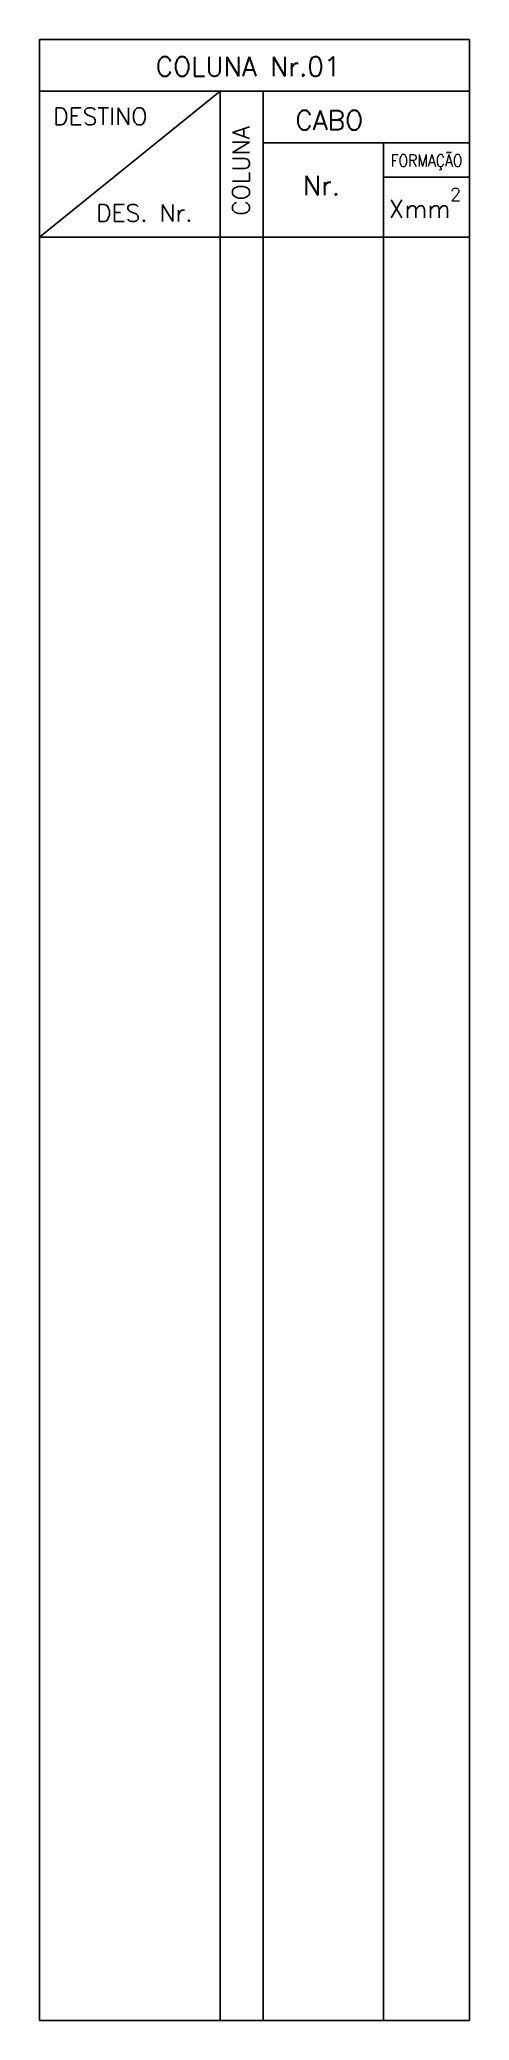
# Model space of a CAD drawing. Extents: x 98 to 148, y 28 to 259.
import ezdxf
from ezdxf.enums import TextEntityAlignment as Align

# ---------------------------------------------------------------- set-up
doc = ezdxf.new("R2010")
doc.units = 0
doc.header["$MEASUREMENT"] = 0
doc.layers.get('0').update_dxf_attribs({"linetype": 'CONTINUOUS'})
doc.styles.add('ROMANS', font='romans')

msp = doc.modelspace()

# ---------------------------------------------------------------- linework, layer by layer
at = {"color": 6}
for p, q in [((97.5, 28.07), (97.5, 258.57)), ((97.5, 258.57), (147.5, 258.57)), ((147.5, 258.57), (147.5, 28.07)), ((118.5, 252.57), (97.5, 235.57)), ((97.5, 252.57), (147.5, 252.57)), ((118.5, 28.07), (118.5, 252.57)), ((123.5, 28.07), (123.5, 252.57)), ((123.5, 246.57), (147.5, 246.57)), ((137.5, 28.07), (137.5, 246.57)), ((97.5, 235.57), (147.5, 235.57)), ((147.5, 28.07), (97.5, 28.07))]:
    msp.add_line(p, q, dxfattribs=at)
msp.add_line((137.5, 242.57), (147.5, 242.57))

# ---------------------------------------------------------------- texts
at = {"style": 'ROMANS'}
for s, height, p in [('COLUNA Nr.01', 2.25, (111, 254.32)), ('DESTINO', 2, (99.08, 248.64)), ('CABO', 2.25, (127.25, 248.07)), ('Nr.', 2.25, (128.12, 240.47)), ('Xmm', 2.1, (138.13, 237.82)), ('2', 1.5, (145.25, 239.8)), ('DES. Nr.', 2, (104.07, 237.4))]:
    msp.add_text(s, height=height, dxfattribs=at).set_placement(p)
msp.add_text('COLUNA', height=2, rotation=90, dxfattribs=at).set_placement((121.93, 238.07))
at = {"style": 'ROMANS', "width": 0.85}
msp.add_text('FORMAÇÃO', height=1.4, dxfattribs=at).set_placement((142.52, 243.79), align=Align.CENTER)

doc.saveas('drawing.dxf')
